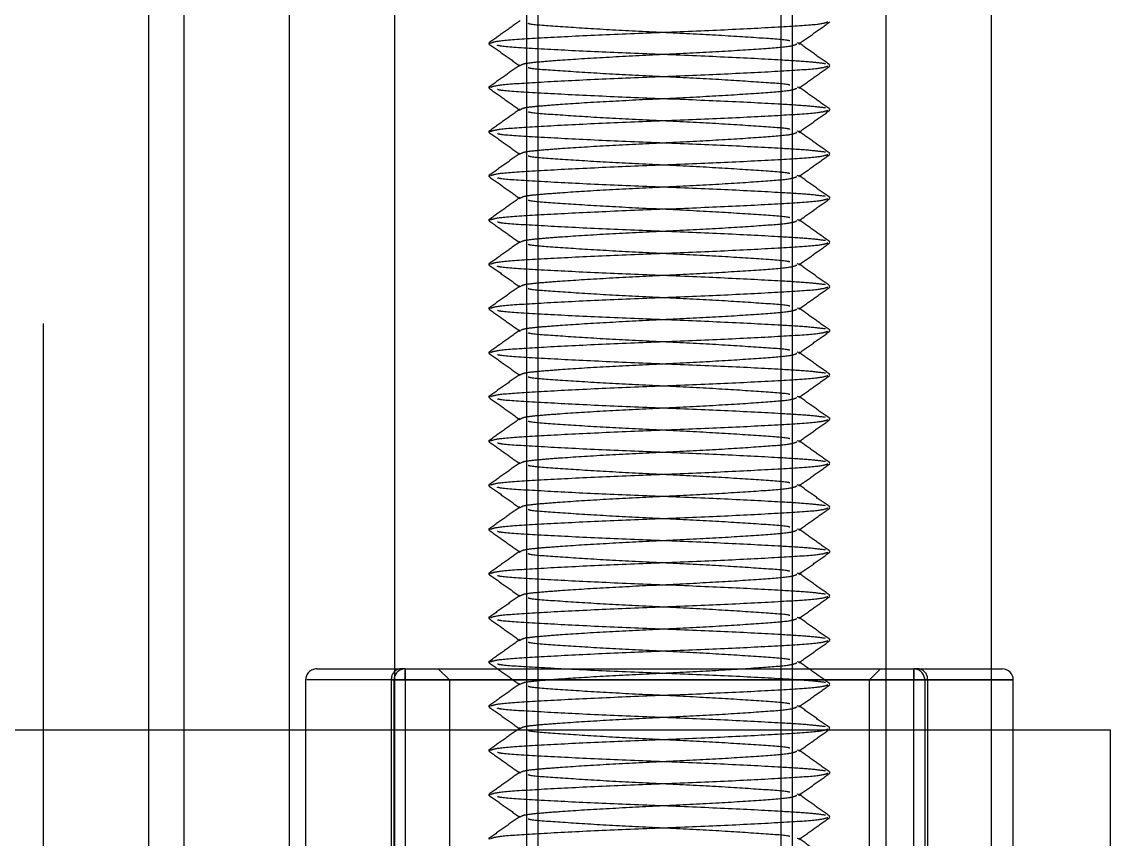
# Model space of a CAD drawing. Header units: metres. Extents: x 0 to 63075, y 0 to 44550.
# Drawn here: x 14599.06 to 14648.28, y 24696.83 to 24733.82 of the extents above; entities that cross this region are included whole.
import ezdxf

# ---------------------------------------------------------------- set-up
doc = ezdxf.new("R2010")
doc.units = ezdxf.units.M
doc.header["$LTSCALE"] = 75
doc.linetypes.add('HIDDEN2', pattern=[4.7625, 3.175, -1.5875])
for name, color, linetype in [('SDM', 7, 'Continuous'), ('SL4', 4, 'Continuous'), ('ST1', 7, 'HIDDEN2')]:
    doc.layers.add(name, color=color, linetype=linetype)

# ---------------------------------------------------------------- blocks, each defined once
blk = doc.blocks.new('A$Ca53c419a')
at = {"layer": 'SL4'}
for p, q in [((1004.763, 206.235), (54.76, 206.235)), ((381.194, 204.642), (91.194, 204.642)), ((378.194, 199.885), (86.437, 199.885)), ((344.217, 195.122), (117.694, 195.122)), ((378.194, 172.892), (86.437, 172.892)), ((378.019, 168.135), (91.194, 168.135)), ((274.263, 167.135), (274.263, 168.135)), ((274.763, 168.135), (274.763, 167.635)), ((265.263, 167.135), (274.263, 167.135)), ((272, 167.135), (272, 162.75)), ((272, 162.75), (225.263, 162.75))]:
    blk.add_line(p, q, dxfattribs=at)
blk.add_arc((274.263, 167.635), 0.5, 270, 0, dxfattribs=at)
at = {"layer": 'ST1'}
for p, q in [((272, 281.235), (272, 167.135)), ((1004.763, 210.997), (4.763, 210.997)), ((378.194, 204.642), (91.194, 204.642)), ((274.263, 199.135), (265.263, 199.135)), ((274.263, 195.256), (274.263, 199.085)), ((274.763, 198.635), (274.763, 194.877)), ((381.194, 195.122), (81.194, 195.122)), ((241.913, 195.135), (274.263, 195.135)), ((265.263, 195.256), (274.263, 195.256)), ((274.263, 195.135), (274.263, 195.256)), ((274.263, 195.256), (274.263, 195.135)), ((274.263, 195.135), (274.263, 194.635)), ((274.263, 194.635), (274.263, 195.135)), ((274.263, 194.635), (241.913, 194.635)), ((274.263, 171.635), (274.263, 194.635)), ((274.263, 194.635), (274.763, 194.635)), ((274.763, 194.635), (274.263, 194.635)), ((274.263, 194.635), (274.263, 192.635)), ((274.763, 194.635), (274.763, 194.877)), ((274.763, 194.635), (274.763, 171.635)), ((274.763, 193.135), (274.263, 192.635)), ((274.263, 192.635), (264.763, 192.635)), ((274.263, 192.635), (274.263, 173.635)), ((267.056, 190.806), (267.069, 190.862)), ((269.056, 190.806), (269.069, 190.862)), ((271.056, 190.806), (271.069, 190.862)), ((273.056, 190.806), (273.069, 190.862)), ((275.056, 190.806), (275.069, 190.862)), ((277.056, 190.806), (277.069, 190.862)), ((279.056, 190.806), (279.069, 190.862)), ((281.056, 190.806), (281.069, 190.862)), ((283.056, 190.806), (283.069, 190.862)), ((285.056, 190.806), (285.069, 190.862)), ((287.056, 190.806), (287.069, 190.862)), ((289.056, 190.806), (289.069, 190.862)), ((291.056, 190.806), (291.069, 190.862)), ((293.056, 190.806), (293.069, 190.862)), ((295.056, 190.806), (295.069, 190.862)), ((297.056, 190.806), (297.069, 190.862)), ((299.056, 190.806), (299.069, 190.862)), ((301.056, 190.806), (301.069, 190.862)), ((303.056, 190.806), (303.069, 190.862)), ((121.694, 189.135), (340.694, 189.135)), ((268.055, 189.403), (268.069, 189.456)), ((270.055, 189.403), (270.069, 189.456)), ((272.055, 189.403), (272.069, 189.456)), ((274.055, 189.403), (274.069, 189.456)), ((276.055, 189.403), (276.069, 189.456)), ((278.055, 189.403), (278.069, 189.456)), ((280.055, 189.403), (280.069, 189.456)), ((282.055, 189.403), (282.069, 189.456)), ((284.055, 189.403), (284.069, 189.456)), ((286.055, 189.403), (286.069, 189.456)), ((288.055, 189.403), (288.069, 189.456)), ((290.055, 189.403), (290.069, 189.456)), ((292.055, 189.403), (292.069, 189.456)), ((294.055, 189.403), (294.069, 189.456)), ((296.055, 189.403), (296.069, 189.456)), ((298.055, 189.403), (298.069, 189.456)), ((300.055, 189.403), (300.069, 189.456)), ((302.055, 189.403), (302.069, 189.456)), ((340.694, 188.635), (121.694, 188.635)), ((121.694, 177.635), (340.694, 177.635)), ((340.694, 177.135), (121.694, 177.135)), ((267.069, 176.814), (267.092, 176.902)), ((269.069, 176.814), (269.092, 176.902)), ((271.069, 176.814), (271.092, 176.902)), ((273.069, 176.814), (273.092, 176.902)), ((275.069, 176.814), (275.092, 176.902)), ((277.069, 176.814), (277.092, 176.902)), ((279.069, 176.814), (279.092, 176.902)), ((281.069, 176.814), (281.092, 176.902)), ((283.069, 176.814), (283.092, 176.902)), ((285.069, 176.814), (285.092, 176.902)), ((287.069, 176.814), (287.092, 176.902)), ((289.069, 176.814), (289.092, 176.902)), ((291.069, 176.814), (291.092, 176.902)), ((293.069, 176.814), (293.092, 176.902)), ((295.069, 176.814), (295.092, 176.902)), ((297.069, 176.814), (297.092, 176.902)), ((299.069, 176.814), (299.092, 176.902)), ((301.069, 176.814), (301.092, 176.902)), ((303.069, 176.814), (303.092, 176.902)), ((268.069, 175.408), (268.09, 175.466)), ((270.069, 175.408), (270.09, 175.466)), ((272.069, 175.408), (272.09, 175.466)), ((274.069, 175.408), (274.09, 175.466)), ((276.069, 175.408), (276.09, 175.466)), ((278.069, 175.408), (278.09, 175.466)), ((280.069, 175.408), (280.09, 175.466)), ((282.069, 175.408), (282.09, 175.466)), ((284.069, 175.408), (284.09, 175.466)), ((286.069, 175.408), (286.09, 175.466)), ((288.069, 175.408), (288.09, 175.466)), ((290.069, 175.408), (290.09, 175.466)), ((292.069, 175.408), (292.09, 175.466)), ((294.069, 175.408), (294.09, 175.466)), ((296.069, 175.408), (296.09, 175.466)), ((298.069, 175.408), (298.09, 175.466)), ((300.069, 175.408), (300.09, 175.466)), ((302.069, 175.408), (302.09, 175.466)), ((264.763, 173.635), (274.263, 173.635)), ((274.263, 173.635), (274.763, 173.135)), ((274.263, 173.635), (274.263, 171.635)), ((381.194, 172.892), (86.437, 172.892)), ((241.913, 171.635), (274.263, 171.635)), ((274.263, 171.635), (274.763, 171.635)), ((274.263, 171.635), (274.263, 171.135)), ((274.763, 171.635), (274.263, 171.635)), ((274.263, 171.135), (274.263, 171.635)), ((274.763, 171.393), (274.763, 171.635)), ((274.763, 171.393), (274.763, 168.135)), ((274.263, 171.135), (241.913, 171.135)), ((274.263, 171.014), (265.263, 171.014)), ((274.263, 171.135), (274.263, 171.014)), ((274.263, 171.014), (274.263, 171.135)), ((274.263, 171.014), (274.263, 167.135)), ((274.263, 168.135), (274.263, 171.014))]:
    blk.add_line(p, q, dxfattribs=at)
for centre, radius, start, end in [((274.263, 198.635), 0.5, 0, 90), ((274.316, 194.807), 0.452, 8.9432, 96.7634), ((274.263, 194.635), 0.5, 0, 90), ((274.263, 171.635), 0.5, 270, 0), ((274.316, 171.463), 0.452, 263.2366, 351.0568)]:
    blk.add_arc(centre, radius, start, end, dxfattribs=at)
for points, knots in [([(268.093, 189.439), (267.926, 189.674), (267.591, 190.144), (267.256, 190.614), (267.088, 190.849)], [0, 0, 0, 0, 0.499908, 1, 1, 1, 1]), ([(267.088, 190.771), (267.125, 190.666), (267.205, 190.439), (267.312, 188.718), (267.448, 186.178), (267.569, 183.135), (267.689, 180.092), (267.825, 177.553), (267.931, 175.843), (268.01, 175.618), (268.046, 175.515)], [0, 0, 0, 0, 0.111758, 0.239388, 0.372264, 0.501747, 0.63123, 0.764106, 0.891736, 1, 1, 1, 1]), ([(269.056, 190.857), (268.889, 190.623), (268.555, 190.153), (268.221, 189.684), (268.053, 189.45)], [0, 0, 0, 0, 0.500033, 1, 1, 1, 1]), ([(270.093, 189.439), (269.926, 189.674), (269.591, 190.144), (269.256, 190.614), (269.088, 190.849)], [0, 0, 0, 0, 0.499908, 1, 1, 1, 1]), ([(269.088, 190.771), (269.125, 190.666), (269.205, 190.439), (269.312, 188.718), (269.448, 186.178), (269.569, 183.135), (269.689, 180.092), (269.825, 177.553), (269.931, 175.843), (270.01, 175.618), (270.046, 175.515)], [0, 0, 0, 0, 0.111758, 0.239388, 0.372264, 0.501747, 0.63123, 0.764106, 0.891736, 1, 1, 1, 1]), ([(271.056, 190.857), (270.889, 190.623), (270.555, 190.153), (270.221, 189.684), (270.053, 189.45)], [0, 0, 0, 0, 0.500033, 1, 1, 1, 1]), ([(272.093, 189.439), (271.926, 189.674), (271.591, 190.144), (271.256, 190.614), (271.088, 190.849)], [0, 0, 0, 0, 0.499908, 1, 1, 1, 1]), ([(271.088, 190.771), (271.125, 190.666), (271.205, 190.439), (271.312, 188.718), (271.448, 186.178), (271.569, 183.135), (271.689, 180.092), (271.825, 177.553), (271.931, 175.843), (272.01, 175.618), (272.046, 175.515)], [0, 0, 0, 0, 0.111758, 0.239388, 0.372264, 0.501747, 0.63123, 0.764106, 0.891736, 1, 1, 1, 1]), ([(273.056, 190.857), (272.889, 190.623), (272.555, 190.153), (272.221, 189.684), (272.053, 189.45)], [0, 0, 0, 0, 0.5000327, 1, 1, 1, 1]), ([(274.093, 189.439), (273.926, 189.674), (273.591, 190.144), (273.256, 190.614), (273.088, 190.849)], [0, 0, 0, 0, 0.499908, 1, 1, 1, 1]), ([(273.088, 190.771), (273.125, 190.666), (273.205, 190.439), (273.312, 188.718), (273.448, 186.178), (273.569, 183.135), (273.689, 180.092), (273.825, 177.553), (273.931, 175.843), (274.01, 175.618), (274.046, 175.515)], [0, 0, 0, 0, 0.111758, 0.239388, 0.372264, 0.501747, 0.63123, 0.764106, 0.891736, 1, 1, 1, 1]), ([(275.056, 190.857), (274.889, 190.623), (274.555, 190.153), (274.221, 189.684), (274.053, 189.45)], [0, 0, 0, 0, 0.500033, 1, 1, 1, 1]), ([(276.093, 189.439), (275.926, 189.674), (275.591, 190.144), (275.256, 190.614), (275.088, 190.849)], [0, 0, 0, 0, 0.499908, 1, 1, 1, 1]), ([(275.088, 190.771), (275.125, 190.666), (275.205, 190.439), (275.312, 188.718), (275.448, 186.178), (275.569, 183.135), (275.689, 180.092), (275.825, 177.553), (275.931, 175.843), (276.01, 175.618), (276.046, 175.515)], [0, 0, 0, 0, 0.111758, 0.239388, 0.372264, 0.501747, 0.63123, 0.764106, 0.891736, 1, 1, 1, 1]), ([(277.056, 190.857), (276.889, 190.623), (276.555, 190.153), (276.221, 189.684), (276.053, 189.45)], [0, 0, 0, 0, 0.5000327, 1, 1, 1, 1]), ([(278.093, 189.439), (277.926, 189.674), (277.591, 190.144), (277.256, 190.614), (277.088, 190.849)], [0, 0, 0, 0, 0.499908, 1, 1, 1, 1]), ([(277.088, 190.771), (277.125, 190.666), (277.205, 190.439), (277.312, 188.718), (277.448, 186.178), (277.569, 183.135), (277.689, 180.092), (277.825, 177.553), (277.931, 175.843), (278.01, 175.618), (278.046, 175.515)], [0, 0, 0, 0, 0.111758, 0.239388, 0.372264, 0.501747, 0.63123, 0.764106, 0.891736, 1, 1, 1, 1]), ([(279.056, 190.857), (278.889, 190.623), (278.555, 190.153), (278.221, 189.684), (278.053, 189.45)], [0, 0, 0, 0, 0.500033, 1, 1, 1, 1]), ([(280.093, 189.439), (279.926, 189.674), (279.591, 190.144), (279.256, 190.614), (279.088, 190.849)], [0, 0, 0, 0, 0.499908, 1, 1, 1, 1]), ([(279.088, 190.771), (279.125, 190.666), (279.205, 190.439), (279.312, 188.718), (279.448, 186.178), (279.569, 183.135), (279.689, 180.092), (279.825, 177.553), (279.931, 175.843), (280.01, 175.618), (280.046, 175.515)], [0, 0, 0, 0, 0.111758, 0.239388, 0.372264, 0.501747, 0.63123, 0.764106, 0.891736, 1, 1, 1, 1]), ([(281.056, 190.857), (280.889, 190.623), (280.555, 190.153), (280.221, 189.684), (280.053, 189.45)], [0, 0, 0, 0, 0.5000327, 1, 1, 1, 1]), ([(282.093, 189.439), (281.926, 189.674), (281.591, 190.144), (281.256, 190.614), (281.088, 190.849)], [0, 0, 0, 0, 0.499908, 1, 1, 1, 1]), ([(281.088, 190.771), (281.125, 190.666), (281.205, 190.439), (281.312, 188.718), (281.448, 186.178), (281.569, 183.135), (281.689, 180.092), (281.825, 177.553), (281.931, 175.843), (282.01, 175.618), (282.046, 175.515)], [0, 0, 0, 0, 0.111758, 0.239388, 0.372264, 0.501747, 0.63123, 0.764106, 0.891736, 1, 1, 1, 1]), ([(283.056, 190.857), (282.889, 190.623), (282.555, 190.153), (282.221, 189.684), (282.053, 189.45)], [0, 0, 0, 0, 0.500033, 1, 1, 1, 1]), ([(284.093, 189.439), (283.926, 189.674), (283.591, 190.144), (283.256, 190.614), (283.088, 190.849)], [0, 0, 0, 0, 0.499908, 1, 1, 1, 1]), ([(283.088, 190.771), (283.125, 190.666), (283.205, 190.439), (283.312, 188.718), (283.448, 186.178), (283.569, 183.135), (283.689, 180.092), (283.825, 177.553), (283.931, 175.843), (284.01, 175.618), (284.046, 175.515)], [0, 0, 0, 0, 0.111758, 0.239388, 0.372264, 0.501747, 0.63123, 0.764106, 0.891736, 1, 1, 1, 1]), ([(285.056, 190.857), (284.889, 190.623), (284.555, 190.153), (284.221, 189.684), (284.053, 189.45)], [0, 0, 0, 0, 0.500033, 1, 1, 1, 1]), ([(286.093, 189.439), (285.926, 189.674), (285.591, 190.144), (285.256, 190.614), (285.088, 190.849)], [0, 0, 0, 0, 0.499908, 1, 1, 1, 1]), ([(285.088, 190.771), (285.125, 190.666), (285.205, 190.439), (285.312, 188.718), (285.448, 186.178), (285.569, 183.135), (285.689, 180.092), (285.825, 177.553), (285.931, 175.843), (286.01, 175.618), (286.046, 175.515)], [0, 0, 0, 0, 0.111758, 0.239388, 0.372264, 0.501747, 0.63123, 0.764106, 0.891736, 1, 1, 1, 1]), ([(287.056, 190.857), (286.889, 190.623), (286.555, 190.153), (286.221, 189.684), (286.053, 189.45)], [0, 0, 0, 0, 0.500033, 1, 1, 1, 1]), ([(288.093, 189.439), (287.926, 189.674), (287.591, 190.144), (287.256, 190.614), (287.088, 190.849)], [0, 0, 0, 0, 0.499908, 1, 1, 1, 1]), ([(287.088, 190.771), (287.125, 190.666), (287.205, 190.439), (287.312, 188.718), (287.448, 186.178), (287.569, 183.135), (287.689, 180.092), (287.825, 177.553), (287.931, 175.843), (288.01, 175.618), (288.046, 175.515)], [0, 0, 0, 0, 0.111758, 0.239388, 0.372264, 0.501747, 0.63123, 0.764106, 0.891736, 1, 1, 1, 1]), ([(289.056, 190.857), (288.889, 190.623), (288.555, 190.153), (288.221, 189.684), (288.053, 189.45)], [0, 0, 0, 0, 0.500033, 1, 1, 1, 1]), ([(290.093, 189.439), (289.926, 189.674), (289.591, 190.144), (289.256, 190.614), (289.088, 190.849)], [0, 0, 0, 0, 0.499908, 1, 1, 1, 1]), ([(289.088, 190.771), (289.125, 190.666), (289.205, 190.439), (289.312, 188.718), (289.448, 186.178), (289.569, 183.135), (289.689, 180.092), (289.825, 177.553), (289.931, 175.843), (290.01, 175.618), (290.046, 175.515)], [0, 0, 0, 0, 0.111758, 0.239388, 0.372264, 0.501747, 0.63123, 0.764106, 0.891736, 1, 1, 1, 1]), ([(291.056, 190.857), (290.889, 190.623), (290.555, 190.153), (290.221, 189.684), (290.053, 189.45)], [0, 0, 0, 0, 0.500033, 1, 1, 1, 1]), ([(292.093, 189.439), (291.926, 189.674), (291.591, 190.144), (291.256, 190.614), (291.088, 190.849)], [0, 0, 0, 0, 0.499908, 1, 1, 1, 1]), ([(291.088, 190.771), (291.125, 190.666), (291.205, 190.439), (291.312, 188.718), (291.448, 186.178), (291.569, 183.135), (291.689, 180.092), (291.825, 177.553), (291.931, 175.843), (292.01, 175.618), (292.046, 175.515)], [0, 0, 0, 0, 0.111758, 0.239388, 0.372264, 0.501747, 0.63123, 0.764106, 0.891736, 1, 1, 1, 1]), ([(293.056, 190.857), (292.889, 190.623), (292.555, 190.153), (292.221, 189.684), (292.053, 189.45)], [0, 0, 0, 0, 0.500033, 1, 1, 1, 1]), ([(294.093, 189.439), (293.926, 189.674), (293.591, 190.144), (293.256, 190.614), (293.088, 190.849)], [0, 0, 0, 0, 0.499908, 1, 1, 1, 1]), ([(293.088, 190.771), (293.125, 190.666), (293.205, 190.439), (293.312, 188.718), (293.448, 186.178), (293.569, 183.135), (293.689, 180.092), (293.825, 177.553), (293.931, 175.843), (294.01, 175.618), (294.046, 175.515)], [0, 0, 0, 0, 0.111758, 0.239388, 0.372264, 0.501747, 0.63123, 0.764106, 0.891736, 1, 1, 1, 1]), ([(295.056, 190.857), (294.889, 190.623), (294.555, 190.153), (294.221, 189.684), (294.053, 189.45)], [0, 0, 0, 0, 0.500033, 1, 1, 1, 1]), ([(296.093, 189.439), (295.926, 189.674), (295.591, 190.144), (295.256, 190.614), (295.088, 190.849)], [0, 0, 0, 0, 0.4999079, 1, 1, 1, 1]), ([(295.088, 190.771), (295.125, 190.666), (295.205, 190.439), (295.312, 188.718), (295.448, 186.178), (295.569, 183.135), (295.689, 180.092), (295.825, 177.553), (295.931, 175.843), (296.01, 175.618), (296.046, 175.515)], [0, 0, 0, 0, 0.111758, 0.239388, 0.372264, 0.501747, 0.63123, 0.764106, 0.891736, 1, 1, 1, 1]), ([(297.056, 190.857), (296.889, 190.623), (296.555, 190.153), (296.221, 189.684), (296.053, 189.45)], [0, 0, 0, 0, 0.5000327, 1, 1, 1, 1]), ([(298.093, 189.439), (297.926, 189.674), (297.591, 190.144), (297.256, 190.614), (297.088, 190.849)], [0, 0, 0, 0, 0.499908, 1, 1, 1, 1]), ([(297.088, 190.771), (297.125, 190.666), (297.205, 190.439), (297.312, 188.718), (297.448, 186.178), (297.569, 183.135), (297.689, 180.092), (297.825, 177.553), (297.931, 175.843), (298.01, 175.618), (298.046, 175.515)], [0, 0, 0, 0, 0.111758, 0.239388, 0.372264, 0.501747, 0.63123, 0.764106, 0.891736, 1, 1, 1, 1]), ([(299.056, 190.857), (298.889, 190.623), (298.555, 190.153), (298.221, 189.684), (298.053, 189.45)], [0, 0, 0, 0, 0.500033, 1, 1, 1, 1]), ([(300.093, 189.439), (299.926, 189.674), (299.591, 190.144), (299.256, 190.614), (299.088, 190.849)], [0, 0, 0, 0, 0.499908, 1, 1, 1, 1]), ([(299.088, 190.771), (299.125, 190.666), (299.205, 190.439), (299.312, 188.718), (299.448, 186.178), (299.569, 183.135), (299.689, 180.092), (299.825, 177.553), (299.931, 175.843), (300.01, 175.618), (300.046, 175.515)], [0, 0, 0, 0, 0.111758, 0.239388, 0.372264, 0.501747, 0.63123, 0.764106, 0.891736, 1, 1, 1, 1]), ([(301.056, 190.857), (300.889, 190.623), (300.555, 190.153), (300.221, 189.684), (300.053, 189.45)], [0, 0, 0, 0, 0.500033, 1, 1, 1, 1]), ([(302.093, 189.439), (301.926, 189.674), (301.591, 190.144), (301.256, 190.614), (301.088, 190.849)], [0, 0, 0, 0, 0.499908, 1, 1, 1, 1]), ([(301.088, 190.771), (301.125, 190.666), (301.205, 190.439), (301.312, 188.718), (301.448, 186.178), (301.569, 183.135), (301.689, 180.092), (301.825, 177.553), (301.931, 175.843), (302.01, 175.618), (302.046, 175.515)], [0, 0, 0, 0, 0.111758, 0.239388, 0.372264, 0.501747, 0.63123, 0.764106, 0.891736, 1, 1, 1, 1]), ([(303.056, 190.857), (302.889, 190.623), (302.555, 190.153), (302.221, 189.684), (302.053, 189.45)], [0, 0, 0, 0, 0.500033, 1, 1, 1, 1]), ([(304.093, 189.439), (303.926, 189.674), (303.591, 190.144), (303.256, 190.614), (303.088, 190.849)], [0, 0, 0, 0, 0.499908, 1, 1, 1, 1]), ([(303.088, 190.771), (303.125, 190.666), (303.205, 190.439), (303.312, 188.718), (303.448, 186.178), (303.569, 183.135), (303.689, 180.092), (303.825, 177.553), (303.931, 175.843), (304.01, 175.618), (304.046, 175.515)], [0, 0, 0, 0, 0.111758, 0.239388, 0.372264, 0.501747, 0.63123, 0.764106, 0.891736, 1, 1, 1, 1]), ([(268.147, 175.625), (268.175, 175.844), (268.232, 176.282), (268.325, 177.786), (268.448, 180.095), (268.569, 183.132), (268.689, 186.186), (268.826, 188.687), (268.912, 190.206), (268.968, 190.411), (268.983, 190.463)], [0, 0, 0, 0, 0.103388, 0.206233, 0.357671, 0.505243, 0.652814, 0.804253, 0.949712, 1, 1, 1, 1]), ([(270.147, 175.625), (270.175, 175.844), (270.232, 176.282), (270.325, 177.786), (270.448, 180.095), (270.569, 183.132), (270.689, 186.186), (270.826, 188.687), (270.912, 190.206), (270.968, 190.411), (270.983, 190.463)], [0, 0, 0, 0, 0.103388, 0.206233, 0.357671, 0.505243, 0.652814, 0.804253, 0.949712, 1, 1, 1, 1]), ([(272.147, 175.625), (272.175, 175.844), (272.232, 176.282), (272.325, 177.786), (272.448, 180.095), (272.569, 183.132), (272.689, 186.186), (272.826, 188.687), (272.912, 190.206), (272.968, 190.411), (272.983, 190.463)], [0, 0, 0, 0, 0.103388, 0.206233, 0.357671, 0.505243, 0.652814, 0.804253, 0.949712, 1, 1, 1, 1]), ([(274.147, 175.625), (274.175, 175.844), (274.232, 176.282), (274.325, 177.786), (274.448, 180.095), (274.569, 183.132), (274.689, 186.186), (274.826, 188.687), (274.912, 190.206), (274.968, 190.411), (274.983, 190.463)], [0, 0, 0, 0, 0.103388, 0.206233, 0.357671, 0.505243, 0.652814, 0.804253, 0.949712, 1, 1, 1, 1]), ([(276.147, 175.625), (276.175, 175.844), (276.232, 176.282), (276.325, 177.786), (276.448, 180.095), (276.569, 183.132), (276.689, 186.186), (276.826, 188.687), (276.912, 190.206), (276.968, 190.411), (276.983, 190.463)], [0, 0, 0, 0, 0.103388, 0.206233, 0.357671, 0.505243, 0.652814, 0.804253, 0.949712, 1, 1, 1, 1]), ([(278.147, 175.625), (278.175, 175.844), (278.232, 176.282), (278.325, 177.786), (278.448, 180.095), (278.569, 183.132), (278.689, 186.186), (278.826, 188.687), (278.912, 190.206), (278.968, 190.411), (278.983, 190.463)], [0, 0, 0, 0, 0.103388, 0.206233, 0.357671, 0.505243, 0.652814, 0.804253, 0.949712, 1, 1, 1, 1]), ([(280.147, 175.625), (280.175, 175.844), (280.232, 176.282), (280.325, 177.786), (280.448, 180.095), (280.569, 183.132), (280.689, 186.186), (280.826, 188.687), (280.912, 190.206), (280.968, 190.411), (280.983, 190.463)], [0, 0, 0, 0, 0.103388, 0.206233, 0.357671, 0.505243, 0.652814, 0.804253, 0.949712, 1, 1, 1, 1]), ([(282.147, 175.625), (282.175, 175.844), (282.232, 176.282), (282.325, 177.786), (282.448, 180.095), (282.569, 183.132), (282.689, 186.186), (282.826, 188.687), (282.912, 190.206), (282.968, 190.411), (282.983, 190.463)], [0, 0, 0, 0, 0.103388, 0.206233, 0.357671, 0.505243, 0.652814, 0.804253, 0.949712, 1, 1, 1, 1]), ([(284.147, 175.625), (284.175, 175.844), (284.232, 176.282), (284.325, 177.786), (284.448, 180.095), (284.569, 183.132), (284.689, 186.186), (284.826, 188.687), (284.912, 190.206), (284.968, 190.411), (284.983, 190.463)], [0, 0, 0, 0, 0.103388, 0.206233, 0.357671, 0.505243, 0.652814, 0.804253, 0.949712, 1, 1, 1, 1]), ([(286.147, 175.625), (286.175, 175.844), (286.232, 176.282), (286.325, 177.786), (286.448, 180.095), (286.569, 183.132), (286.689, 186.186), (286.826, 188.687), (286.912, 190.206), (286.968, 190.411), (286.983, 190.463)], [0, 0, 0, 0, 0.103388, 0.206233, 0.357671, 0.505243, 0.652814, 0.804253, 0.949712, 1, 1, 1, 1]), ([(288.147, 175.625), (288.175, 175.844), (288.232, 176.282), (288.325, 177.786), (288.448, 180.095), (288.569, 183.132), (288.689, 186.186), (288.826, 188.687), (288.912, 190.206), (288.968, 190.411), (288.983, 190.463)], [0, 0, 0, 0, 0.103388, 0.206233, 0.357671, 0.505243, 0.652814, 0.804253, 0.949712, 1, 1, 1, 1]), ([(290.147, 175.625), (290.175, 175.844), (290.232, 176.282), (290.325, 177.786), (290.448, 180.095), (290.569, 183.132), (290.689, 186.186), (290.826, 188.687), (290.912, 190.206), (290.968, 190.411), (290.983, 190.463)], [0, 0, 0, 0, 0.103388, 0.206233, 0.357671, 0.505243, 0.652814, 0.804253, 0.949712, 1, 1, 1, 1]), ([(292.147, 175.625), (292.175, 175.844), (292.232, 176.282), (292.325, 177.786), (292.448, 180.095), (292.569, 183.132), (292.689, 186.186), (292.826, 188.687), (292.912, 190.206), (292.968, 190.411), (292.983, 190.463)], [0, 0, 0, 0, 0.103388, 0.206233, 0.357671, 0.505243, 0.652814, 0.804253, 0.949712, 1, 1, 1, 1]), ([(294.147, 175.625), (294.175, 175.844), (294.232, 176.282), (294.325, 177.786), (294.448, 180.095), (294.569, 183.132), (294.689, 186.186), (294.826, 188.687), (294.912, 190.206), (294.968, 190.411), (294.983, 190.463)], [0, 0, 0, 0, 0.103388, 0.206233, 0.357671, 0.505243, 0.652814, 0.804253, 0.949712, 1, 1, 1, 1]), ([(296.147, 175.625), (296.175, 175.844), (296.232, 176.282), (296.325, 177.786), (296.448, 180.095), (296.569, 183.132), (296.689, 186.186), (296.826, 188.687), (296.912, 190.206), (296.968, 190.411), (296.983, 190.463)], [0, 0, 0, 0, 0.103388, 0.206233, 0.357671, 0.505243, 0.652814, 0.804253, 0.949712, 1, 1, 1, 1]), ([(298.147, 175.625), (298.175, 175.844), (298.232, 176.282), (298.325, 177.786), (298.448, 180.095), (298.569, 183.132), (298.689, 186.186), (298.826, 188.687), (298.912, 190.206), (298.968, 190.411), (298.983, 190.463)], [0, 0, 0, 0, 0.103388, 0.206233, 0.357671, 0.505243, 0.652814, 0.804253, 0.949712, 1, 1, 1, 1]), ([(300.147, 175.625), (300.175, 175.844), (300.232, 176.282), (300.325, 177.786), (300.448, 180.095), (300.569, 183.132), (300.689, 186.186), (300.826, 188.687), (300.912, 190.206), (300.968, 190.411), (300.983, 190.463)], [0, 0, 0, 0, 0.103388, 0.206233, 0.357671, 0.505243, 0.652814, 0.804253, 0.949712, 1, 1, 1, 1]), ([(302.147, 175.625), (302.175, 175.844), (302.232, 176.282), (302.325, 177.786), (302.448, 180.095), (302.569, 183.132), (302.689, 186.186), (302.826, 188.687), (302.912, 190.206), (302.968, 190.411), (302.983, 190.463)], [0, 0, 0, 0, 0.103388, 0.206233, 0.357671, 0.505243, 0.652814, 0.804253, 0.949712, 1, 1, 1, 1]), ([(267.181, 177.241), (267.186, 177.26), (267.234, 177.422), (267.311, 178.611), (267.448, 180.635), (267.569, 183.135), (267.689, 185.633), (267.826, 187.666), (267.906, 188.873), (267.957, 189.036), (267.966, 189.064)], [0, 0, 0, 0, 0.020732, 0.175704, 0.337058, 0.494284, 0.651511, 0.812864, 0.967837, 1, 1, 1, 1]), ([(268.092, 189.391), (268.116, 189.35), (268.168, 189.262), (268.238, 188.621), (268.328, 187.48), (268.448, 185.618), (268.569, 183.137), (268.689, 180.645), (268.825, 178.57), (268.93, 177.181), (269.007, 176.998), (269.042, 176.915)], [0, 0, 0, 0, 0.072607, 0.155069, 0.237884, 0.371691, 0.502076, 0.632461, 0.766268, 0.894784, 1, 1, 1, 1]), ([(269.181, 177.241), (269.186, 177.26), (269.234, 177.422), (269.311, 178.611), (269.448, 180.635), (269.569, 183.135), (269.689, 185.633), (269.826, 187.666), (269.906, 188.873), (269.957, 189.036), (269.966, 189.064)], [0, 0, 0, 0, 0.020732, 0.175704, 0.337058, 0.494284, 0.651511, 0.812864, 0.967837, 1, 1, 1, 1]), ([(270.092, 189.391), (270.116, 189.35), (270.168, 189.262), (270.238, 188.621), (270.328, 187.48), (270.448, 185.618), (270.569, 183.137), (270.689, 180.645), (270.825, 178.57), (270.93, 177.181), (271.007, 176.998), (271.042, 176.915)], [0, 0, 0, 0, 0.072607, 0.155069, 0.237884, 0.371691, 0.502076, 0.632461, 0.766268, 0.894784, 1, 1, 1, 1]), ([(271.181, 177.241), (271.186, 177.26), (271.234, 177.422), (271.311, 178.611), (271.448, 180.635), (271.569, 183.135), (271.689, 185.633), (271.826, 187.666), (271.906, 188.873), (271.957, 189.036), (271.966, 189.064)], [0, 0, 0, 0, 0.020732, 0.175704, 0.337058, 0.494284, 0.651511, 0.812864, 0.967837, 1, 1, 1, 1]), ([(272.092, 189.391), (272.116, 189.35), (272.168, 189.262), (272.238, 188.621), (272.328, 187.48), (272.448, 185.618), (272.569, 183.137), (272.689, 180.645), (272.825, 178.57), (272.93, 177.181), (273.007, 176.998), (273.042, 176.915)], [0, 0, 0, 0, 0.072607, 0.155069, 0.237884, 0.371691, 0.502076, 0.632461, 0.766268, 0.894784, 1, 1, 1, 1]), ([(273.181, 177.241), (273.186, 177.26), (273.234, 177.422), (273.311, 178.611), (273.448, 180.635), (273.569, 183.135), (273.689, 185.633), (273.826, 187.666), (273.906, 188.873), (273.957, 189.036), (273.966, 189.064)], [0, 0, 0, 0, 0.020732, 0.175704, 0.337058, 0.494284, 0.651511, 0.812864, 0.967837, 1, 1, 1, 1]), ([(274.092, 189.391), (274.116, 189.35), (274.168, 189.262), (274.238, 188.621), (274.328, 187.48), (274.448, 185.618), (274.569, 183.137), (274.689, 180.645), (274.825, 178.57), (274.93, 177.181), (275.007, 176.998), (275.042, 176.915)], [0, 0, 0, 0, 0.072607, 0.155069, 0.237884, 0.371691, 0.502076, 0.632461, 0.766268, 0.894784, 1, 1, 1, 1]), ([(275.181, 177.241), (275.186, 177.26), (275.234, 177.422), (275.311, 178.611), (275.448, 180.635), (275.569, 183.135), (275.689, 185.633), (275.826, 187.666), (275.906, 188.873), (275.957, 189.036), (275.966, 189.064)], [0, 0, 0, 0, 0.020732, 0.175704, 0.337058, 0.494284, 0.651511, 0.812864, 0.967837, 1, 1, 1, 1]), ([(276.092, 189.391), (276.116, 189.35), (276.168, 189.262), (276.238, 188.621), (276.328, 187.48), (276.448, 185.618), (276.569, 183.137), (276.689, 180.645), (276.825, 178.57), (276.93, 177.181), (277.007, 176.998), (277.042, 176.915)], [0, 0, 0, 0, 0.072607, 0.155069, 0.237884, 0.371691, 0.502076, 0.632461, 0.766268, 0.894784, 1, 1, 1, 1]), ([(277.181, 177.241), (277.186, 177.26), (277.234, 177.422), (277.311, 178.611), (277.448, 180.635), (277.569, 183.135), (277.689, 185.633), (277.826, 187.666), (277.906, 188.873), (277.957, 189.036), (277.966, 189.064)], [0, 0, 0, 0, 0.020732, 0.175704, 0.337058, 0.494284, 0.651511, 0.812864, 0.967837, 1, 1, 1, 1]), ([(278.092, 189.391), (278.116, 189.35), (278.168, 189.262), (278.238, 188.621), (278.328, 187.48), (278.448, 185.618), (278.569, 183.137), (278.689, 180.645), (278.825, 178.57), (278.93, 177.181), (279.007, 176.998), (279.042, 176.915)], [0, 0, 0, 0, 0.072607, 0.155069, 0.237884, 0.371691, 0.502076, 0.632461, 0.766268, 0.894784, 1, 1, 1, 1]), ([(279.181, 177.241), (279.186, 177.26), (279.234, 177.422), (279.311, 178.611), (279.448, 180.635), (279.569, 183.135), (279.689, 185.633), (279.826, 187.666), (279.906, 188.873), (279.957, 189.036), (279.966, 189.064)], [0, 0, 0, 0, 0.020732, 0.175704, 0.337058, 0.494284, 0.651511, 0.812864, 0.967837, 1, 1, 1, 1]), ([(280.092, 189.391), (280.116, 189.35), (280.168, 189.262), (280.238, 188.621), (280.328, 187.48), (280.448, 185.618), (280.569, 183.137), (280.689, 180.645), (280.825, 178.57), (280.93, 177.181), (281.007, 176.998), (281.042, 176.915)], [0, 0, 0, 0, 0.072607, 0.155069, 0.237884, 0.371691, 0.502076, 0.632461, 0.766268, 0.894784, 1, 1, 1, 1]), ([(281.181, 177.241), (281.186, 177.26), (281.234, 177.422), (281.311, 178.611), (281.448, 180.635), (281.569, 183.135), (281.689, 185.633), (281.826, 187.666), (281.906, 188.873), (281.957, 189.036), (281.966, 189.064)], [0, 0, 0, 0, 0.020732, 0.175704, 0.337058, 0.494284, 0.651511, 0.812864, 0.967837, 1, 1, 1, 1]), ([(282.092, 189.391), (282.116, 189.35), (282.168, 189.262), (282.238, 188.621), (282.328, 187.48), (282.448, 185.618), (282.569, 183.137), (282.689, 180.645), (282.825, 178.57), (282.93, 177.181), (283.007, 176.998), (283.042, 176.915)], [0, 0, 0, 0, 0.072607, 0.155069, 0.237884, 0.371691, 0.502076, 0.632461, 0.766268, 0.894784, 1, 1, 1, 1]), ([(283.181, 177.241), (283.186, 177.26), (283.234, 177.422), (283.311, 178.611), (283.448, 180.635), (283.569, 183.135), (283.689, 185.633), (283.826, 187.666), (283.906, 188.873), (283.957, 189.036), (283.966, 189.064)], [0, 0, 0, 0, 0.020732, 0.175704, 0.337058, 0.494284, 0.651511, 0.812864, 0.967837, 1, 1, 1, 1]), ([(284.092, 189.391), (284.116, 189.35), (284.168, 189.262), (284.238, 188.621), (284.328, 187.48), (284.448, 185.618), (284.569, 183.137), (284.689, 180.645), (284.825, 178.57), (284.93, 177.181), (285.007, 176.998), (285.042, 176.915)], [0, 0, 0, 0, 0.072607, 0.155069, 0.237884, 0.371691, 0.502076, 0.632461, 0.766268, 0.894784, 1, 1, 1, 1]), ([(285.181, 177.241), (285.186, 177.26), (285.234, 177.422), (285.311, 178.611), (285.448, 180.635), (285.569, 183.135), (285.689, 185.633), (285.826, 187.666), (285.906, 188.873), (285.957, 189.036), (285.966, 189.064)], [0, 0, 0, 0, 0.020732, 0.175704, 0.337058, 0.494284, 0.651511, 0.812864, 0.967837, 1, 1, 1, 1]), ([(286.092, 189.391), (286.116, 189.35), (286.168, 189.262), (286.238, 188.621), (286.328, 187.48), (286.448, 185.618), (286.569, 183.137), (286.689, 180.645), (286.825, 178.57), (286.93, 177.181), (287.007, 176.998), (287.042, 176.915)], [0, 0, 0, 0, 0.072607, 0.155069, 0.237884, 0.371691, 0.502076, 0.632461, 0.766268, 0.894784, 1, 1, 1, 1]), ([(287.181, 177.241), (287.186, 177.26), (287.234, 177.422), (287.311, 178.611), (287.448, 180.635), (287.569, 183.135), (287.689, 185.633), (287.826, 187.666), (287.906, 188.873), (287.957, 189.036), (287.966, 189.064)], [0, 0, 0, 0, 0.020732, 0.175704, 0.337058, 0.494284, 0.651511, 0.812864, 0.967837, 1, 1, 1, 1]), ([(288.092, 189.391), (288.116, 189.35), (288.168, 189.262), (288.238, 188.621), (288.328, 187.48), (288.448, 185.618), (288.569, 183.137), (288.689, 180.645), (288.825, 178.57), (288.93, 177.181), (289.007, 176.998), (289.042, 176.915)], [0, 0, 0, 0, 0.072607, 0.155069, 0.237884, 0.371691, 0.502076, 0.632461, 0.766268, 0.894784, 1, 1, 1, 1]), ([(289.181, 177.241), (289.186, 177.26), (289.234, 177.422), (289.311, 178.611), (289.448, 180.635), (289.569, 183.135), (289.689, 185.633), (289.826, 187.666), (289.906, 188.873), (289.957, 189.036), (289.966, 189.064)], [0, 0, 0, 0, 0.020732, 0.175704, 0.337058, 0.494284, 0.651511, 0.812864, 0.967837, 1, 1, 1, 1]), ([(290.092, 189.391), (290.116, 189.35), (290.168, 189.262), (290.238, 188.621), (290.328, 187.48), (290.448, 185.618), (290.569, 183.137), (290.689, 180.645), (290.825, 178.57), (290.93, 177.181), (291.007, 176.998), (291.042, 176.915)], [0, 0, 0, 0, 0.072607, 0.155069, 0.237884, 0.371691, 0.502076, 0.632461, 0.766268, 0.894784, 1, 1, 1, 1]), ([(291.181, 177.241), (291.186, 177.26), (291.234, 177.422), (291.311, 178.611), (291.448, 180.635), (291.569, 183.135), (291.689, 185.633), (291.826, 187.666), (291.906, 188.873), (291.957, 189.036), (291.966, 189.064)], [0, 0, 0, 0, 0.020732, 0.175704, 0.337058, 0.494284, 0.651511, 0.812864, 0.967837, 1, 1, 1, 1]), ([(292.092, 189.391), (292.116, 189.35), (292.168, 189.262), (292.238, 188.621), (292.328, 187.48), (292.448, 185.618), (292.569, 183.137), (292.689, 180.645), (292.825, 178.57), (292.93, 177.181), (293.007, 176.998), (293.042, 176.915)], [0, 0, 0, 0, 0.072607, 0.155069, 0.237884, 0.371691, 0.502076, 0.632461, 0.766268, 0.894784, 1, 1, 1, 1]), ([(293.181, 177.241), (293.186, 177.26), (293.234, 177.422), (293.311, 178.611), (293.448, 180.635), (293.569, 183.135), (293.689, 185.633), (293.826, 187.666), (293.906, 188.873), (293.957, 189.036), (293.966, 189.064)], [0, 0, 0, 0, 0.020732, 0.175704, 0.337058, 0.494284, 0.651511, 0.812864, 0.967837, 1, 1, 1, 1]), ([(294.092, 189.391), (294.116, 189.35), (294.168, 189.262), (294.238, 188.621), (294.328, 187.48), (294.448, 185.618), (294.569, 183.137), (294.689, 180.645), (294.825, 178.57), (294.93, 177.181), (295.007, 176.998), (295.042, 176.915)], [0, 0, 0, 0, 0.072607, 0.155069, 0.237884, 0.371691, 0.502076, 0.632461, 0.766268, 0.894784, 1, 1, 1, 1]), ([(295.181, 177.241), (295.186, 177.26), (295.234, 177.422), (295.311, 178.611), (295.448, 180.635), (295.569, 183.135), (295.689, 185.633), (295.826, 187.666), (295.906, 188.873), (295.957, 189.036), (295.966, 189.064)], [0, 0, 0, 0, 0.020732, 0.175704, 0.337058, 0.494284, 0.651511, 0.812864, 0.967837, 1, 1, 1, 1]), ([(296.092, 189.391), (296.116, 189.35), (296.168, 189.262), (296.238, 188.621), (296.328, 187.48), (296.448, 185.618), (296.569, 183.137), (296.689, 180.645), (296.825, 178.57), (296.93, 177.181), (297.007, 176.998), (297.042, 176.915)], [0, 0, 0, 0, 0.072607, 0.155069, 0.237884, 0.371691, 0.502076, 0.632461, 0.766268, 0.894784, 1, 1, 1, 1]), ([(297.181, 177.241), (297.186, 177.26), (297.234, 177.422), (297.311, 178.611), (297.448, 180.635), (297.569, 183.135), (297.689, 185.633), (297.826, 187.666), (297.906, 188.873), (297.957, 189.036), (297.966, 189.064)], [0, 0, 0, 0, 0.020732, 0.175704, 0.337058, 0.494284, 0.651511, 0.812864, 0.967837, 1, 1, 1, 1]), ([(298.092, 189.391), (298.116, 189.35), (298.168, 189.262), (298.238, 188.621), (298.328, 187.48), (298.448, 185.618), (298.569, 183.137), (298.689, 180.645), (298.825, 178.57), (298.93, 177.181), (299.007, 176.998), (299.042, 176.915)], [0, 0, 0, 0, 0.072607, 0.155069, 0.237884, 0.371691, 0.502076, 0.632461, 0.766268, 0.894784, 1, 1, 1, 1]), ([(299.181, 177.241), (299.186, 177.26), (299.234, 177.422), (299.311, 178.611), (299.448, 180.635), (299.569, 183.135), (299.689, 185.633), (299.826, 187.666), (299.906, 188.873), (299.957, 189.036), (299.966, 189.064)], [0, 0, 0, 0, 0.020732, 0.175704, 0.337058, 0.494284, 0.651511, 0.812864, 0.967837, 1, 1, 1, 1]), ([(300.092, 189.391), (300.116, 189.35), (300.168, 189.262), (300.238, 188.621), (300.328, 187.48), (300.448, 185.618), (300.569, 183.137), (300.689, 180.645), (300.825, 178.57), (300.93, 177.181), (301.007, 176.998), (301.042, 176.915)], [0, 0, 0, 0, 0.072607, 0.155069, 0.237884, 0.371691, 0.502076, 0.632461, 0.766268, 0.894784, 1, 1, 1, 1]), ([(301.181, 177.241), (301.186, 177.26), (301.234, 177.422), (301.311, 178.611), (301.448, 180.635), (301.569, 183.135), (301.689, 185.633), (301.826, 187.666), (301.906, 188.873), (301.957, 189.036), (301.966, 189.064)], [0, 0, 0, 0, 0.020732, 0.175704, 0.337058, 0.494284, 0.651511, 0.812864, 0.967837, 1, 1, 1, 1]), ([(302.092, 189.391), (302.116, 189.35), (302.168, 189.262), (302.238, 188.621), (302.328, 187.48), (302.448, 185.618), (302.569, 183.137), (302.689, 180.645), (302.825, 178.57), (302.93, 177.181), (303.007, 176.998), (303.042, 176.915)], [0, 0, 0, 0, 0.072607, 0.155069, 0.237884, 0.371691, 0.502076, 0.632461, 0.766268, 0.894784, 1, 1, 1, 1]), ([(303.181, 177.241), (303.186, 177.26), (303.234, 177.422), (303.311, 178.611), (303.448, 180.635), (303.569, 183.135), (303.689, 185.633), (303.826, 187.666), (303.906, 188.873), (303.957, 189.036), (303.966, 189.064)], [0, 0, 0, 0, 0.020732, 0.175704, 0.337058, 0.494284, 0.651511, 0.812864, 0.967837, 1, 1, 1, 1]), ([(266.09, 175.423), (266.257, 175.658), (266.591, 176.127), (266.926, 176.596), (267.093, 176.831)], [0, 0, 0, 0, 0.5000417, 1, 1, 1, 1]), ([(267.041, 176.836), (267.208, 176.601), (267.543, 176.131), (267.878, 175.661), (268.045, 175.426)], [0, 0, 0, 0, 0.499911, 1, 1, 1, 1]), ([(268.09, 175.423), (268.257, 175.658), (268.591, 176.127), (268.926, 176.596), (269.093, 176.831)], [0, 0, 0, 0, 0.500042, 1, 1, 1, 1]), ([(269.041, 176.836), (269.208, 176.601), (269.543, 176.131), (269.878, 175.661), (270.045, 175.426)], [0, 0, 0, 0, 0.499911, 1, 1, 1, 1]), ([(270.09, 175.423), (270.257, 175.658), (270.591, 176.127), (270.926, 176.596), (271.093, 176.831)], [0, 0, 0, 0, 0.500042, 1, 1, 1, 1]), ([(271.041, 176.836), (271.208, 176.601), (271.543, 176.131), (271.878, 175.661), (272.045, 175.426)], [0, 0, 0, 0, 0.499911, 1, 1, 1, 1]), ([(272.09, 175.423), (272.257, 175.658), (272.591, 176.127), (272.926, 176.596), (273.093, 176.831)], [0, 0, 0, 0, 0.500042, 1, 1, 1, 1]), ([(273.041, 176.836), (273.208, 176.601), (273.543, 176.131), (273.878, 175.661), (274.045, 175.426)], [0, 0, 0, 0, 0.4999108, 1, 1, 1, 1]), ([(274.09, 175.423), (274.257, 175.658), (274.591, 176.127), (274.926, 176.596), (275.093, 176.831)], [0, 0, 0, 0, 0.5000417, 1, 1, 1, 1]), ([(275.041, 176.836), (275.208, 176.601), (275.543, 176.131), (275.878, 175.661), (276.045, 175.426)], [0, 0, 0, 0, 0.499911, 1, 1, 1, 1]), ([(276.09, 175.423), (276.257, 175.658), (276.591, 176.127), (276.926, 176.596), (277.093, 176.831)], [0, 0, 0, 0, 0.500042, 1, 1, 1, 1]), ([(277.041, 176.836), (277.208, 176.601), (277.543, 176.131), (277.878, 175.661), (278.045, 175.426)], [0, 0, 0, 0, 0.4999108, 1, 1, 1, 1]), ([(278.09, 175.423), (278.257, 175.658), (278.591, 176.127), (278.926, 176.596), (279.093, 176.831)], [0, 0, 0, 0, 0.500042, 1, 1, 1, 1]), ([(279.041, 176.836), (279.208, 176.601), (279.543, 176.131), (279.878, 175.661), (280.045, 175.426)], [0, 0, 0, 0, 0.499911, 1, 1, 1, 1]), ([(280.09, 175.423), (280.257, 175.658), (280.591, 176.127), (280.926, 176.596), (281.093, 176.831)], [0, 0, 0, 0, 0.500042, 1, 1, 1, 1]), ([(281.041, 176.836), (281.208, 176.601), (281.543, 176.131), (281.878, 175.661), (282.045, 175.426)], [0, 0, 0, 0, 0.499911, 1, 1, 1, 1]), ([(282.09, 175.423), (282.257, 175.658), (282.591, 176.127), (282.926, 176.596), (283.093, 176.831)], [0, 0, 0, 0, 0.5000417, 1, 1, 1, 1]), ([(283.041, 176.836), (283.208, 176.601), (283.543, 176.131), (283.878, 175.661), (284.045, 175.426)], [0, 0, 0, 0, 0.499911, 1, 1, 1, 1]), ([(284.09, 175.423), (284.257, 175.658), (284.591, 176.127), (284.926, 176.596), (285.093, 176.831)], [0, 0, 0, 0, 0.5000417, 1, 1, 1, 1]), ([(285.041, 176.836), (285.208, 176.601), (285.543, 176.131), (285.878, 175.661), (286.045, 175.426)], [0, 0, 0, 0, 0.4999108, 1, 1, 1, 1]), ([(286.09, 175.423), (286.257, 175.658), (286.591, 176.127), (286.926, 176.596), (287.093, 176.831)], [0, 0, 0, 0, 0.500042, 1, 1, 1, 1]), ([(287.041, 176.836), (287.208, 176.601), (287.543, 176.131), (287.878, 175.661), (288.045, 175.426)], [0, 0, 0, 0, 0.499911, 1, 1, 1, 1]), ([(288.09, 175.423), (288.257, 175.658), (288.591, 176.127), (288.926, 176.596), (289.093, 176.831)], [0, 0, 0, 0, 0.500042, 1, 1, 1, 1]), ([(289.041, 176.836), (289.208, 176.601), (289.543, 176.131), (289.878, 175.661), (290.045, 175.426)], [0, 0, 0, 0, 0.499911, 1, 1, 1, 1]), ([(290.09, 175.423), (290.257, 175.658), (290.591, 176.127), (290.926, 176.596), (291.093, 176.831)], [0, 0, 0, 0, 0.5000417, 1, 1, 1, 1]), ([(291.041, 176.836), (291.208, 176.601), (291.543, 176.131), (291.878, 175.661), (292.045, 175.426)], [0, 0, 0, 0, 0.499911, 1, 1, 1, 1]), ([(292.09, 175.423), (292.257, 175.658), (292.591, 176.127), (292.926, 176.596), (293.093, 176.831)], [0, 0, 0, 0, 0.5000417, 1, 1, 1, 1]), ([(293.041, 176.836), (293.208, 176.601), (293.543, 176.131), (293.878, 175.661), (294.045, 175.426)], [0, 0, 0, 0, 0.499911, 1, 1, 1, 1]), ([(294.09, 175.423), (294.257, 175.658), (294.591, 176.127), (294.926, 176.596), (295.093, 176.831)], [0, 0, 0, 0, 0.500042, 1, 1, 1, 1]), ([(295.041, 176.836), (295.208, 176.601), (295.543, 176.131), (295.878, 175.661), (296.045, 175.426)], [0, 0, 0, 0, 0.499911, 1, 1, 1, 1]), ([(296.09, 175.423), (296.257, 175.658), (296.591, 176.127), (296.926, 176.596), (297.093, 176.831)], [0, 0, 0, 0, 0.500042, 1, 1, 1, 1]), ([(297.041, 176.836), (297.208, 176.601), (297.543, 176.131), (297.878, 175.661), (298.045, 175.426)], [0, 0, 0, 0, 0.499911, 1, 1, 1, 1]), ([(298.09, 175.423), (298.257, 175.658), (298.591, 176.127), (298.926, 176.596), (299.093, 176.831)], [0, 0, 0, 0, 0.5000417, 1, 1, 1, 1]), ([(299.041, 176.836), (299.208, 176.601), (299.543, 176.131), (299.878, 175.661), (300.045, 175.426)], [0, 0, 0, 0, 0.499911, 1, 1, 1, 1]), ([(300.09, 175.423), (300.257, 175.658), (300.591, 176.127), (300.926, 176.596), (301.093, 176.831)], [0, 0, 0, 0, 0.5000417, 1, 1, 1, 1]), ([(301.041, 176.836), (301.208, 176.601), (301.543, 176.131), (301.878, 175.661), (302.045, 175.426)], [0, 0, 0, 0, 0.4999108, 1, 1, 1, 1]), ([(302.09, 175.423), (302.257, 175.658), (302.591, 176.127), (302.926, 176.596), (303.093, 176.831)], [0, 0, 0, 0, 0.5000417, 1, 1, 1, 1]), ([(303.041, 176.836), (303.208, 176.601), (303.543, 176.131), (303.878, 175.661), (304.045, 175.426)], [0, 0, 0, 0, 0.499911, 1, 1, 1, 1])]:
    blk.add_open_spline(points, degree=3, knots=knots, dxfattribs=at)

msp = doc.modelspace()

# ---------------------------------------------------------------- block references
at = {"layer": 'SDM', "rotation": 90}
msp.add_blockref('A$Ca53c419a', (14811.027, 24429.769), dxfattribs=at)

doc.saveas('drawing.dxf')
